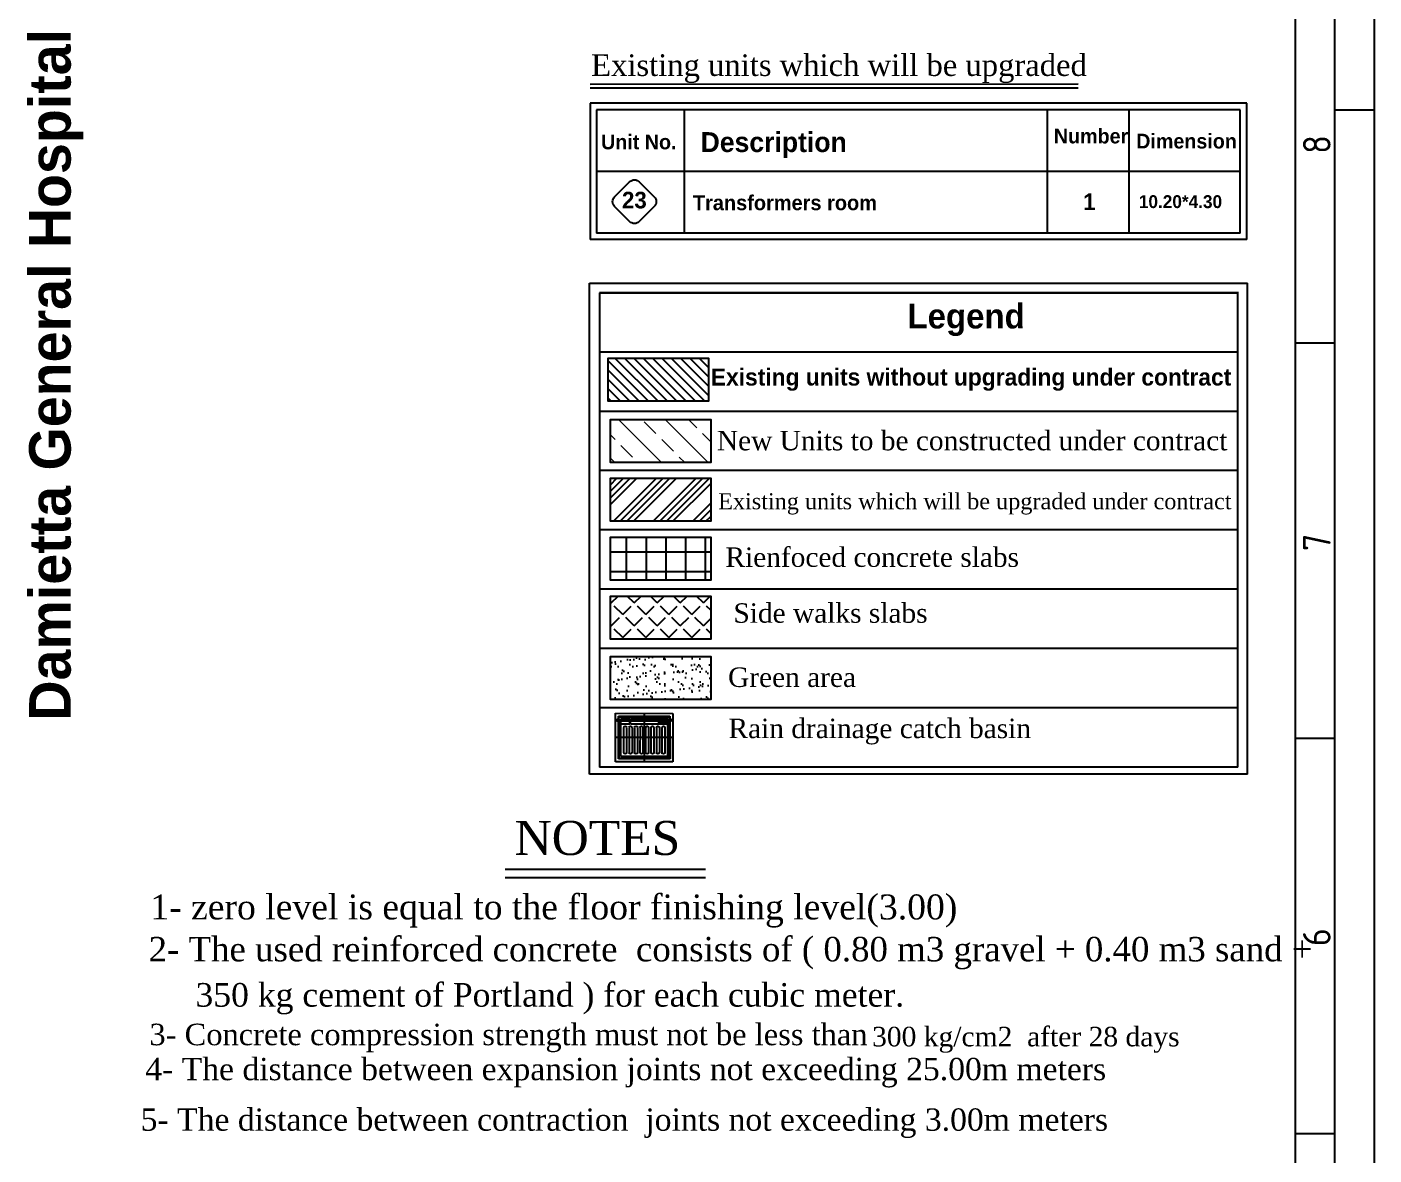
# Model space of a CAD drawing. Header units: inches. Extents: x 17 to 217, y 4 to 204.
# Drawn here: x 149.1 to 217.3, y 59.5 to 116.5 of the extents above; entities that cross this region are included whole.
import ezdxf

# ---------------------------------------------------------------- set-up
doc = ezdxf.new("R2010")
doc.units = ezdxf.units.IN
doc.header["$MEASUREMENT"] = 0
for name, color, linetype in [('035', 5, 'Continuous'), ('BER', 7, 'Continuous'), ('CON8', 85, 'Continuous'), ('HATSH', 1, 'Continuous'), ('TEXT', 6, 'Continuous')]:
    doc.layers.add(name, color=color, linetype=linetype)
doc.styles.add('en', font='times.ttf')
doc.styles.add('english', font='times.ttf')
doc.styles.add('ISO Proportional', font='isocp.shx')
doc.styles.add('ROMANTIC', font='romab___.ttf')

# ---------------------------------------------------------------- blocks, each defined once
blk = doc.blocks.new('uyt')
at = {"color": 5}
for p, q in [((2584.794, -811.641), (2584.234, -811.715)), ((2584.234, -811.715), (2584.296, -812.188)), ((2584.769, -811.674), (2584.267, -811.74)), ((2584.267, -811.74), (2584.321, -812.156)), ((2584.765, -811.679), (2584.272, -811.744)), ((2584.272, -811.744), (2584.326, -812.15)), ((2584.656, -811.713), (2584.287, -811.762)), ((2584.657, -811.718), (2584.384, -811.754)), ((2584.658, -811.723), (2584.385, -811.759)), ((2584.659, -811.733), (2584.386, -811.768)), ((2584.514, -811.678), (2584.576, -812.151)), ((2584.663, -811.762), (2584.656, -811.713)), ((2584.748, -811.701), (2584.661, -811.713)), ((2584.668, -811.761), (2584.661, -811.713)), ((2584.749, -811.706), (2584.662, -811.717)), ((2584.75, -811.711), (2584.663, -811.722)), ((2584.751, -811.72), (2584.664, -811.732)), ((2584.797, -812.068), (2584.748, -811.701)), ((2584.818, -812.085), (2584.765, -811.679)), ((2584.824, -812.089), (2584.769, -811.674)), ((2584.857, -812.115), (2584.794, -811.641)), ((2584.265, -811.952), (2584.826, -811.878)), ((2584.287, -811.762), (2584.336, -812.136)), ((2584.386, -811.768), (2584.289, -811.781)), ((2584.387, -811.773), (2584.29, -811.786)), ((2584.387, -811.778), (2584.291, -811.791)), ((2584.388, -811.783), (2584.291, -811.796)), ((2584.388, -811.788), (2584.292, -811.801)), ((2584.389, -811.793), (2584.292, -811.805)), ((2584.39, -811.797), (2584.3, -811.809)), ((2584.3, -811.809), (2584.342, -812.128)), ((2584.3, -811.809), (2584.342, -812.128)), ((2584.331, -811.844), (2584.363, -812.086)), ((2584.36, -811.841), (2584.392, -812.082)), ((2584.383, -811.749), (2584.39, -811.797)), ((2584.385, -811.837), (2584.416, -812.079)), ((2584.663, -811.762), (2584.39, -811.797)), ((2584.414, -811.834), (2584.445, -812.075)), ((2584.438, -811.83), (2584.47, -812.072)), ((2584.467, -811.827), (2584.499, -812.068)), ((2584.491, -811.823), (2584.523, -812.065)), ((2584.52, -811.82), (2584.552, -812.061)), ((2584.545, -811.816), (2584.577, -812.058)), ((2584.574, -811.813), (2584.606, -812.054)), ((2584.598, -811.809), (2584.63, -812.051)), ((2584.627, -811.806), (2584.659, -812.047)), ((2584.652, -811.802), (2584.683, -812.044)), ((2584.755, -811.749), (2584.668, -811.761)), ((2584.681, -811.799), (2584.712, -812.04)), ((2584.705, -811.795), (2584.737, -812.037)), ((2584.734, -811.792), (2584.766, -812.033)), ((2584.797, -812.068), (2584.755, -811.749)), ((2584.296, -812.188), (2584.857, -812.115)), ((2584.321, -812.156), (2584.824, -812.089)), ((2584.326, -812.15), (2584.818, -812.085)), ((2584.336, -812.136), (2584.57, -812.106)), ((2584.342, -812.128), (2584.797, -812.068)), ((2584.342, -812.128), (2584.797, -812.068))]:
    blk.add_line(p, q, dxfattribs=at)
for centre, radius, start, end in [((2584.772, -811.713), 0.0152, 286.1264, 88.8726), ((2584.274, -811.778), 0.0152, 106.1264, 268.8726), ((2584.346, -811.843), 0.0146, 7.4995, 187.4995), ((2584.399, -811.836), 0.0146, 7.4995, 187.4995), ((2584.452, -811.829), 0.0146, 7.4995, 187.4995), ((2584.505, -811.822), 0.0146, 7.4995, 187.4995), ((2584.56, -811.814), 0.0146, 7.4995, 187.4995), ((2584.613, -811.807), 0.0146, 7.4995, 187.4995), ((2584.666, -811.8), 0.0146, 7.4995, 187.4995), ((2584.719, -811.793), 0.0146, 7.4995, 187.4995), ((2584.378, -812.084), 0.0146, 187.4995, 7.4995), ((2584.431, -812.077), 0.0146, 187.4995, 7.4995), ((2584.484, -812.07), 0.0146, 187.4995, 7.4995), ((2584.537, -812.063), 0.0146, 187.4995, 7.4995), ((2584.592, -812.056), 0.0146, 187.4995, 7.4995), ((2584.645, -812.049), 0.0146, 187.4995, 7.4995), ((2584.698, -812.042), 0.0146, 187.4995, 7.4995), ((2584.751, -812.035), 0.0146, 187.4995, 7.4995)]:
    blk.add_arc(centre, radius, start, end, dxfattribs=at)

msp = doc.modelspace()

# ---------------------------------------------------------------- hatches: boundary and pattern name
h = msp.add_hatch()
h.set_pattern_fill('ANSI31', color=256, scale=2.6775, style=0)
h.set_pattern_definition([(135, (2792.98608, -1171.05664), (0.2366598, 0.2366598), [])])
h.paths.add_polyline_path([(178.519, 99.782), (178.912, 99.782), (183.595, 99.782), (183.595, 97.604), (178.519, 97.604)])
at = {"lineweight": 0}
h = msp.add_hatch(dxfattribs=at)
h.set_pattern_fill('ANSI33', color=256, scale=6.6938, angle=90, style=0)
h.set_pattern_definition([(135, (789.4542, 129.9865), (-1.183308, -1.183308), []), (135, (789.4542, 131.1698), (-1.183308, -1.183308), [0.836725, -0.4183625])])
h.paths.add_polyline_path([(178.638, 96.678), (179.031, 96.678), (183.714, 96.678), (183.714, 94.501), (178.638, 94.501)])
at = {"ltscale": 4}
h = msp.add_hatch(dxfattribs=at)
h.set_pattern_fill('ANSI34', color=256, scale=1.89, style=0)
h.set_pattern_definition([(45, (1711.0484, 1369.1996), (-1.0023239, 1.0023239), []), (45, (1711.3825, 1369.1996), (-1.0023239, 1.0023239), []), (45, (1711.7166, 1369.1996), (-1.0023239, 1.0023239), []), (45, (1712.0507, 1369.1996), (-1.0023239, 1.0023239), [])])
h.paths.add_polyline_path([(178.638, 93.714), (179.031, 93.714), (183.714, 93.714), (183.714, 91.536), (178.638, 91.536)])
h = msp.add_hatch(dxfattribs=at)
h.set_pattern_fill('NET', color=256, scale=8, style=0)
h.set_pattern_definition([(0, (789.4542, 129.9865), (0, 1), []), (90, (789.4542, 129.9865), (-1, 6e-17), [])])
h.paths.add_polyline_path([(178.638, 90.736), (179.031, 90.736), (183.714, 90.736), (183.714, 88.558), (178.638, 88.558)])
h = msp.add_hatch(dxfattribs=at)
h.set_pattern_fill('ANGLE', color=256, scale=3, angle=45, style=0)
h.set_pattern_definition([(45, (789.4542, 129.9865), (-0.5833631, 0.5833631), [0.6, -0.225]), (135, (789.4542, 129.9865), (-0.5833631, -0.5833631), [0.6, -0.225])])
h.paths.add_polyline_path([(178.638, 87.751), (179.031, 87.751), (183.714, 87.751), (183.714, 85.573), (178.638, 85.573)])
h = msp.add_hatch(dxfattribs=at)
h.set_pattern_fill('AR-SAND', color=256, scale=0.35, style=0)
h.set_pattern_definition([(37.5, (-54.2845, 36.49856), (-0.0220477, 0.6743883), [0, -0.532, 0, -0.595, 0, -0.56875]), (7.5, (-54.2845, 36.4986), (0.619422, 0.987751), [0, -0.287, 0, -0.4795, 0, -0.18375]), (327.5, (-54.715, 36.49856), (1.0899497, 0.0019807), [0, -0.175, 0, -0.63, 0, -0.8225]), (317.5, (-54.715, 36.4986), (1.0521443, 0.3071864), [0, -0.0875, 0, -0.413, 0, -0.4725])])
h.paths.add_polyline_path([(178.638, 84.699), (179.031, 84.699), (183.714, 84.699), (183.714, 82.521), (178.638, 82.521)])

# ---------------------------------------------------------------- linework, layer by layer
for p, q in [((215.302, 201.514, -0.409), (215.298, 6.452, -0.445)), ((177.605, 113.654, -0.445), (202.327, 113.673, -0.445)), ((177.605, 113.474, -0.445), (202.327, 113.474, -0.445)), ((210.86, 112.694, -0.445), (177.605, 112.694, -0.445)), ((177.605, 112.694, -0.445), (177.605, 105.8, -0.445)), ((210.86, 112.694, -0.445), (177.605, 112.694, -0.445)), ((177.605, 112.694, -0.445), (177.605, 105.8, -0.445)), ((210.798, 112.694, -0.445), (177.605, 112.694, -0.445)), ((210.798, 112.694, -0.445), (177.605, 112.694, -0.445)), ((210.86, 105.8, -0.445), (210.86, 112.694, -0.445)), ((210.86, 105.8, -0.445), (210.86, 112.694, -0.445)), ((210.527, 112.361, -0.445), (177.938, 112.361, -0.445)), ((177.938, 112.361, -0.445), (177.938, 106.12, -0.445)), ((210.527, 112.361, -0.445), (177.938, 112.361, -0.445)), ((177.938, 112.361, -0.445), (177.938, 106.12, -0.445)), ((210.465, 112.361, -0.445), (177.938, 112.361, -0.445)), ((210.465, 112.361, -0.445), (177.938, 112.361, -0.445)), ((210.527, 106.12, -0.445), (210.527, 112.361, -0.445)), ((210.527, 106.12, -0.445), (210.527, 112.361, -0.445)), ((210.86, 105.8, -0.445), (177.605, 105.8, -0.445)), ((177.582, 103.589, -0.89), (210.892, 103.59, -0.445)), ((177.582, 78.742, -0.89), (177.582, 103.589, -0.89)), ((178.076, 103.095, -0.89), (210.397, 103.096, -0.445)), ((178.076, 103.095, -0.89), (178.076, 82.936, -0.89)), ((178.076, 103.095, -0.89), (178.076, 79.095, -0.89)), ((210.397, 79.096, -0.445), (210.397, 103.096, -0.445)), ((210.892, 78.743, -0.445), (210.892, 103.59, -0.445)), ((210.892, 78.743, -0.445), (177.582, 78.742, -0.89))]:
    msp.add_line(p, q)
at = {"lineweight": -2, "elevation": -0.89}
for points in [[(178.912, 99.782), (183.595, 99.782), (183.595, 97.604), (178.519, 97.604), (178.519, 99.782), (178.912, 99.782)], [(179.031, 96.678), (183.714, 96.678), (183.714, 94.501), (178.638, 94.501), (178.638, 96.678), (179.031, 96.678)], [(179.031, 93.714), (183.714, 93.714), (183.714, 91.536), (178.638, 91.536), (178.638, 93.714), (179.031, 93.714)], [(179.031, 90.736), (183.714, 90.736), (183.714, 88.558), (178.638, 88.558), (178.638, 90.736), (179.031, 90.736)], [(179.031, 87.751), (183.714, 87.751), (183.714, 85.573), (178.638, 85.573), (178.638, 87.751), (179.031, 87.751)], [(179.031, 84.699), (183.714, 84.699), (183.714, 82.521), (178.638, 82.521), (178.638, 84.699), (179.031, 84.699)]]:
    msp.add_lwpolyline(points, dxfattribs=at)
at = {"layer": '035'}
for p, q in [((217.302, 203.514, -0.409), (217.298, 4.452, -0.445)), ((213.302, 199.514, -0.409), (213.298, 8.459, -0.445)), ((215.302, 112.358, -0.409), (217.302, 112.358, -0.409)), ((213.302, 100.558, -0.409), (215.302, 100.558, -0.409)), ((213.302, 100.558, -0.409), (215.302, 100.558, -0.409)), ((213.302, 80.558, -0.409), (215.302, 80.558, -0.409)), ((213.302, 60.558, -0.409), (215.302, 60.558, -0.409))]:
    msp.add_line(p, q, dxfattribs=at)
at = {"layer": 'BER'}
for p, q in [((173.306, 73.933, -0.445), (183.444, 73.933, -0.445)), ((173.306, 73.506, -0.445), (183.444, 73.506, -0.445))]:
    msp.add_line(p, q, dxfattribs=at)
at = {"layer": 'TEXT'}
for p, q in [((182.375, 112.361, -0.445), (182.375, 106.12, -0.445)), ((200.742, 112.361, -0.445), (200.742, 106.12, -0.445)), ((204.89, 112.361, -0.445), (204.89, 106.12, -0.445)), ((210.527, 109.241, -0.445), (177.938, 109.241, -0.445)), ((210.527, 109.241, -0.445), (177.938, 109.241, -0.445)), ((210.527, 106.12, -0.445), (177.938, 106.12, -0.445)), ((210.527, 106.12, -0.445), (177.938, 106.12, -0.445)), ((210.527, 106.12, -0.445), (177.938, 106.12, -0.445)), ((210.527, 106.12, -0.445), (177.938, 106.12, -0.445)), ((210.527, 106.12, -0.445), (177.938, 106.12, -0.445)), ((210.527, 106.12, -0.445), (177.938, 106.12, -0.445)), ((210.527, 106.12, -0.445), (177.938, 106.12, -0.445)), ((210.527, 106.12, -0.445), (177.938, 106.12, -0.445)), ((210.527, 106.12, -0.445), (177.938, 106.12, -0.445)), ((210.445, 103.095, -0.89), (178.076, 103.095, -0.89)), ((210.385, 100.095, -0.89), (178.076, 100.095, -0.89)), ((210.395, 97.095, -0.89), (178.076, 97.095, -0.89)), ((210.411, 94.095, -0.89), (178.076, 94.095, -0.89)), ((210.395, 91.095, -0.89), (178.076, 91.095, -0.89)), ((210.408, 88.095, -0.89), (178.076, 88.095, -0.89)), ((210.408, 85.095, -0.89), (178.076, 85.095, -0.89)), ((210.362, 82.095, -0.89), (178.076, 82.095, -0.89)), ((210.397, 79.096, -0.445), (178.076, 79.095, -0.89)), ((210.397, 79.096, -0.445), (178.076, 79.095, -0.89))]:
    msp.add_line(p, q, dxfattribs=at)
at = {"layer": 'TEXT', "elevation": -0.445}
msp.add_lwpolyline([(179.598, 106.704), (178.847, 107.455, -0.414214), (178.847, 107.956), (179.598, 108.707, -0.414214), (180.099, 108.707), (180.85, 107.956, -0.414214), (180.85, 107.455), (180.099, 106.704, -0.414214)], format="xyb", close=True, dxfattribs=at)
msp.add_lwpolyline([(179.598, 106.704), (178.847, 107.455, -0.414214), (178.847, 107.956), (179.598, 108.707, -0.414214), (180.099, 108.707), (180.85, 107.956, -0.414214), (180.85, 107.455), (180.099, 106.704, -0.414214)], format="xyb", close=True, dxfattribs=at)

# ---------------------------------------------------------------- block references
at = {"lineweight": 0, "xscale": -5.145963021070139, "yscale": 5.145963021069894, "zscale": 5.145963021070007, "rotation": 7.499480267305652}
msp.add_blockref('uyt', (12821.244, 5958.805, -0.89), dxfattribs=at)

# ---------------------------------------------------------------- texts
at = {"style": 'ROMANTIC'}
for s, height, p in [('Number', 0.7455, (201.088, 110.653, -0.445)), ('Unit No.', 0.7455, (178.161, 110.356, -0.445)), ('Dimension', 0.7455, (205.258, 110.398, -0.445)), ('23', 0.8412, (179.223, 107.366, -0.445)), (' Transformers room ', 0.75567, (182.529, 107.276, -0.445)), ('1', 0.841, (202.574, 107.282, -0.445)), ('10.20*4.30', 0.6516, (205.392, 107.382, -0.445))]:
    msp.add_text(s, height=height, dxfattribs=at).set_placement(p)
at = {"linetype": 'ByBlock', "style": 'ROMANTIC'}
msp.add_text('Existing units without upgrading under contract ', height=0.86309, dxfattribs=at).set_placement((183.72, 98.401, -0.89))
at = {"linetype": 'Continuous', "style": 'english'}
msp.add_text(' 1- zero level is equal to the floor finishing level(3.00)', height=1.26202, dxfattribs=at).set_placement((154.861, 71.387, -0.445))
at = {"linetype": 'Continuous', "insert": (149.203, 81.449, -0.123), "char_height": 2.10249, "width": 74.58782, "attachment_point": 1, "rotation": 90, "style": 'ROMANTIC'}
msp.add_mtext('Damietta General Hospital', dxfattribs=at)
at = {"style": 'ROMANTIC'}
for s, insert, char_height, width, attachment_point in [('Description', (183.201, 111.224, -0.445), 1.00649, 13.90818, 1), ('Legend', (199.616, 102.539, -0.89), 1.2492, 20.48238, 3)]:
    msp.add_mtext(s, dxfattribs=dict(at, insert=insert, char_height=char_height, width=width, attachment_point=attachment_point))
at = {"attachment_point": 1, "style": 'english'}
for s, width, insert, char_height in [('4- The distance between expansion joints not exceeding{\\fTimes New Roman|b0|i0|c178|p18; }25.00m meters{\\H1.44263x; }', 99.11208, (155.08, 64.379, -0.445), 1.128445), ('5- The distance between contraction  joints not exceeding 3.00m meters{\\H1.44263x; }', 101.01719, (154.848, 61.822, -0.445), 1.12845)]:
    msp.add_mtext_dynamic_manual_height_columns(s, width=width, gutter_width=1, heights=[0], dxfattribs=dict(at, insert=insert, char_height=char_height))
at = {"layer": '035', "style": 'ISO Proportional'}
for s, p in [('8', (215.102, 110.128, -0.409)), ('7', (215.102, 90.027, -0.409)), ('6', (215.102, 70.033, -0.409))]:
    msp.add_text(s, height=1.4, rotation=90, dxfattribs=at).set_placement(p)
at = {"layer": 'CON8', "style": 'en'}
for s, height, p in [('2- The used reinforced concrete  consists of ( 0.80 m3 gravel + 0.40 m3 sand + ', 1.23625, (155.252, 69.265, -0.445)), ('350 kg cement of Portland ) for each cubic meter.', 1.19503, (157.623, 66.972, -0.445)), ('3- Concrete compression strength must not be less than', 1.08887, (155.294, 65.021, -0.445)), ('300 kg/cm2  after 28 days', 0.98988, (191.885, 64.962, -0.445))]:
    msp.add_text(s, height=height, dxfattribs=at).set_placement(p)
at = {"layer": 'HATSH', "style": 'en'}
msp.add_text('NOTES', height=1.7241, dxfattribs=at).set_placement((173.781, 74.648, -0.445))
at = {"layer": 'TEXT', "ltscale": 0.4, "style": 'english'}
for s, height, p in [('  Existing units which will be upgraded', 1.09393, (176.832, 114.068, -0.445)), ('New Units to be constructed under contract ', 0.98453, (184.026, 95.124, -0.89)), ('Existing units which will be upgraded under contract', 0.81224, (184.09, 92.141, -0.89)), ('Rienfoced concrete slabs', 0.98453, (184.46, 89.226, -0.89)), ('Side walks slabs', 0.98453, (184.865, 86.398, -0.89)), ('Green area', 0.9845, (184.592, 83.151, -0.89)), ('Rain drainage catch basin', 0.98453, (184.613, 80.561, -0.89))]:
    msp.add_text(s, height=height, dxfattribs=at).set_placement(p)

doc.saveas('drawing.dxf')
